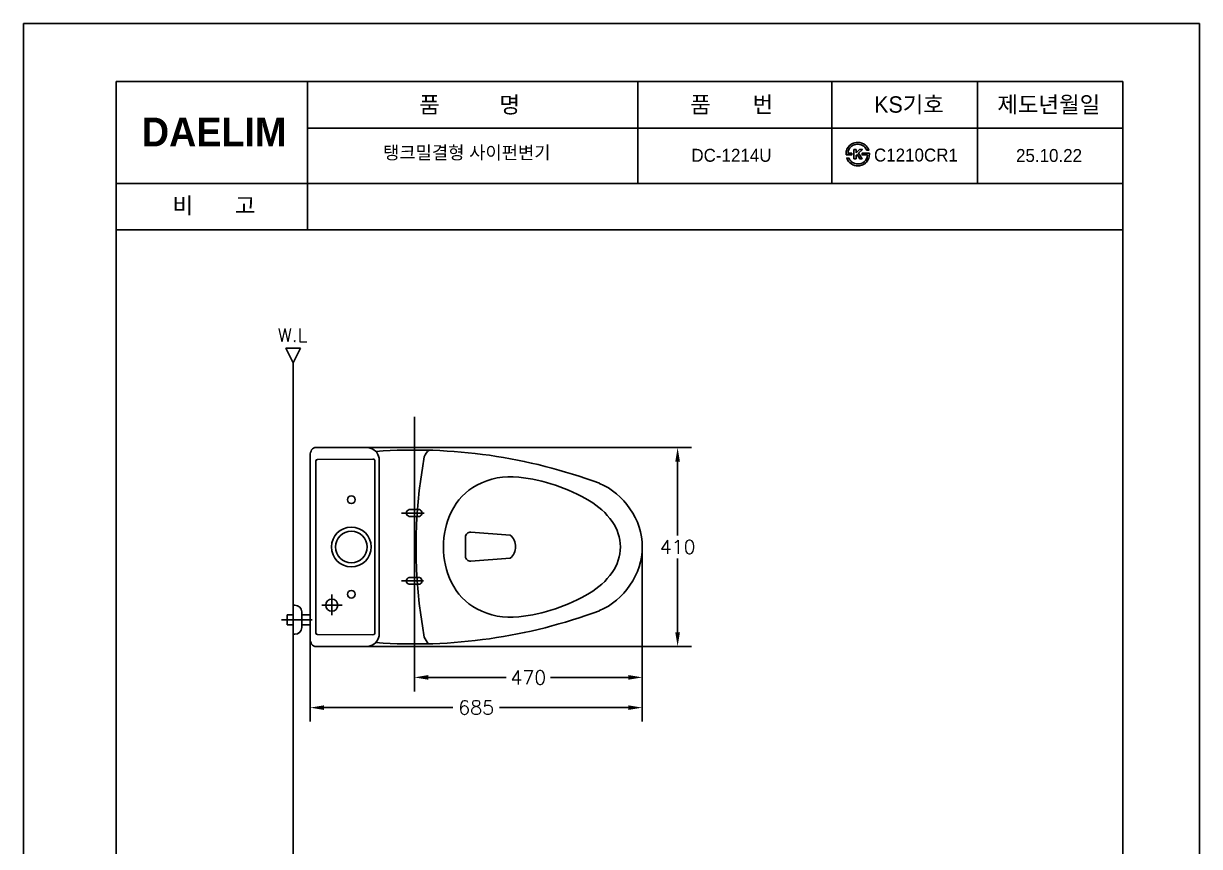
# Model space of a CAD drawing. Extents: x 69352 to 71778, y 58037 to 61467.
# Drawn here: x 69352 to 71778, y 59769 to 61467 of the extents above; entities that cross this region are included whole.
import ezdxf
from ezdxf.lldxf.tags import DXFTag

# ---------------------------------------------------------------- set-up
doc = ezdxf.new("R2010")
doc.units = 0
doc.header["$MEASUREMENT"] = 0
doc.layers.get('0').update_dxf_attribs({"linetype": 'CONTINUOUS'})
doc.layers.get('Defpoints').update_dxf_attribs({"linetype": 'CONTINUOUS'})
for name, color, linetype in [('CENTER', 1, 'CONTINUOUS'), ('Dim', 4, 'CONTINUOUS'), ('LAYER_02', 7, 'CONTINUOUS'), ('LINE', 7, 'CONTINUOUS'), ('MAIN', 7, 'CONTINUOUS'), ('POINT', 3, 'CONTINUOUS'), ('YA', 7, 'CONTINUOUS')]:
    doc.layers.add(name, color=color, linetype=linetype)
doc.styles.add('h', font='', dxfattribs={"height": 30})
doc.styles.get("Standard").update_dxf_attribs({"font": 'txt.shx', "bigfont": 'ghs.shx'})
doc.styles.add('스타일1', font='txt.shx', dxfattribs={"bigfont": 'ghs.shx'})
doc.styles.get('h').set_extended_font_data('Haansoft Batang')
tags = doc.linetypes.add('Amconstr', pattern=[9999, 9999, 0]).pattern_tags.tags
tags[6:7] = [DXFTag(74, 4), DXFTag(75, 0), DXFTag(340, '0'), DXFTag(46, 1.0), DXFTag(50, 0.0), DXFTag(44, 0.0), DXFTag(45, 0.0)]
tags[4:5] = [DXFTag(74, 4), DXFTag(75, 0), DXFTag(340, '0'), DXFTag(46, 1.0), DXFTag(50, 0.0), DXFTag(44, 0.0), DXFTag(45, 0.0)]
doc.dimstyles.get("Standard").update_dxf_attribs({"dimtxt": 0.18, "dimasz": 0.18, "dimexe": 0.18, "dimexo": 0.0625, "dimgap": 0.09, "dimtad": 0, "dimtih": 1, "dimtoh": 1, "dimdec": 4, "dimzin": 0, "dimdsep": 46, "dimtxsty": 'Standard', "dimcen": 0.09, "dimadec": 0, "dimazin": 0, "dimtfac": 1, "dimtdec": 4, "dimtofl": 0, "dimtmove": 0, "dimatfit": 0, "dimfxl": 0, "dimtolj": 1, "dimtzin": 0, "dimarcsym": 0})

# ---------------------------------------------------------------- blocks, each defined once
blk = doc.blocks.new('*D9')
at = {"layer": 'Defpoints', "color": 0}
for p in [(70628.5, 60387.2), (69943.5, 60207.1), (70628.5, 60055.8)]:
    blk.add_point(p, dxfattribs=at)
at = {"layer": 'Dim', "color": 0, "lineweight": -2}
for p, q in [((70628.5, 60377.2), (70628.5, 60027)), ((69943.5, 60197.1), (69943.5, 60027)), ((69972.3, 60055.8), (70238, 60055.8)), ((70599.7, 60055.8), (70334, 60055.8))]:
    blk.add_line(p, q, dxfattribs=at)
at = {"layer": 'Dim', "color": 0}
for points in [[(69972.3, 60060.6), (69972.3, 60051), (69943.5, 60055.8)], [(70599.7, 60060.6), (70599.7, 60051), (70628.5, 60055.8)]]:
    blk.add_solid(points, dxfattribs=at)
at = {"layer": 'Dim', "color": 0, "insert": (70286, 60055.8), "char_height": 35.2, "attachment_point": 5}
blk.add_mtext('\\A1;{\\H0.81818x;685}', dxfattribs=at)
blk = doc.blocks.new('*D10')
at = {"layer": 'Defpoints', "color": 0}
for p in [(70158.5, 60665.6), (70628.5, 60387.2), (70158.5, 60118.2)]:
    blk.add_point(p, dxfattribs=at)
at = {"layer": 'Dim', "color": 0, "lineweight": -2}
for p, q in [((70158.5, 60655.6), (70158.5, 60089.4)), ((70628.5, 60377.2), (70628.5, 60089.4)), ((70187.3, 60118.2), (70347.9, 60118.2)), ((70599.7, 60118.2), (70439.1, 60118.2))]:
    blk.add_line(p, q, dxfattribs=at)
at = {"layer": 'Dim', "color": 0}
for points in [[(70187.3, 60123), (70187.3, 60113.4), (70158.5, 60118.2)], [(70599.7, 60123), (70599.7, 60113.4), (70628.5, 60118.2)]]:
    blk.add_solid(points, dxfattribs=at)
at = {"layer": 'Dim', "color": 0, "insert": (70393.5, 60118.2), "char_height": 35.2, "attachment_point": 5}
blk.add_mtext('\\A1;{\\H0.81818x;470}', dxfattribs=at)
blk = doc.blocks.new('*D14')
at = {"layer": 'Defpoints', "color": 0}
for p in [(70008, 60592.2), (70008, 60182.2), (70701.5, 60182.2)]:
    blk.add_point(p, dxfattribs=at)
at = {"layer": 'Dim', "color": 0, "lineweight": -2}
for p, q in [((70018, 60592.2), (70730.3, 60592.2)), ((70701.5, 60563.4), (70701.5, 60411.2)), ((70701.5, 60211), (70701.5, 60363.2)), ((70018, 60182.2), (70730.3, 60182.2))]:
    blk.add_line(p, q, dxfattribs=at)
at = {"layer": 'Dim', "color": 0}
for points in [[(70696.7, 60563.4), (70706.3, 60563.4), (70701.5, 60592.2)], [(70696.7, 60211), (70706.3, 60211), (70701.5, 60182.2)]]:
    blk.add_solid(points, dxfattribs=at)
at = {"layer": 'Dim', "color": 0, "insert": (70701.5, 60387.2), "char_height": 28.8, "attachment_point": 5}
blk.add_mtext('\\A1;410', dxfattribs=at)

msp = doc.modelspace()

# ---------------------------------------------------------------- linework, layer by layer
for p, q in [((70264, 60407.7), (70264, 60367.9)), ((70356.1, 60411.7), (70274.7, 60417.6)), ((70356.1, 60363.9), (70274.7, 60357.9))]:
    msp.add_line(p, q)
for centre, radius, start, end in [((70274, 60407.7), 10, 85.7896, 180), ((70336, 60387.8), 31.2, 310.0544, 49.9456), ((70274, 60367.9), 10, 180, 274.2104)]:
    msp.add_arc(centre, radius, start, end)
at = {"layer": 'CENTER', "color": 0}
for p, q in [((69952.9, 60592.2), (70063, 60592.2)), ((70158.5, 60299.6), (70158.5, 60471.1)), ((70132.2, 60457.2), (70178.5, 60457.2)), ((70132.2, 60317.2), (70177.7, 60317.2)), ((69988.1, 60246.5), (69988.1, 60289)), ((70009.3, 60267.2), (69967.8, 60267.2)), ((69947.4, 60237.2), (69884.7, 60237.2)), ((69952.9, 60182.2), (70063, 60182.2))]:
    msp.add_line(p, q, dxfattribs=at)
at = {"layer": 'Dim', "color": 7}
msp.add_line((69908.5, 60767.1), (69908.5, 58858.4), dxfattribs=at)
at = {"layer": 'Dim', "color": 0}
for centre, radius, start, end in [((69955.5, 60581.9), 10.6, 104.0729, 162.8253), ((70055.1, 60554.3), 38.7, 52.5957, 78.2146), ((69955.5, 60192.4), 10.6, 197.1747, 255.9271), ((70055.1, 60220), 38.7, 281.7854, 307.4043)]:
    msp.add_arc(centre, radius, start, end, dxfattribs=at)
at = {"layer": 'LINE', "linetype": 'Amconstr'}
msp.add_line((71619.7, 58179.1), (71619.7, 61347.1), dxfattribs=at)
at = {"layer": 'MAIN', "color": 0}
for p, q in [((69943.5, 60573), (69943.5, 60202)), ((69943.5, 60573), (69943.5, 60201.4)), ((70085.9, 60204), (70085.9, 60570.4)), ((70147.7, 60464.2), (70168.9, 60464.2)), ((70168.9, 60450.2), (70147.7, 60450.2)), ((70168.9, 60324.2), (70147.7, 60324.2)), ((70147.7, 60310.2), (70168.9, 60310.2))]:
    msp.add_line(p, q, dxfattribs=at)
at = {"layer": 'MAIN'}
msp.add_line((70077.3, 60208.4), (70077.3, 60566), dxfattribs=at)
at = {"layer": 'MAIN', "color": 7}
for p, q in [((69912.3, 60267.2), (69908.3, 60267.2)), ((69926.3, 60253.2), (69926.3, 60221.2)), ((69908.3, 60247.4), (69896.3, 60247.4)), ((69896.3, 60226.9), (69896.3, 60247.4)), ((69908.3, 60226.9), (69896.3, 60226.9)), ((69943.3, 60247.4), (69926.3, 60247.4)), ((69943.5, 60226.9), (69926.3, 60226.9)), ((69912.3, 60207.2), (69908.3, 60207.2))]:
    msp.add_line(p, q, dxfattribs=at)
at = {"layer": 'MAIN', "color": 0}
msp.add_lwpolyline([(69923.5, 60797.1), (69893.5, 60797.1), (69908.5, 60767.1), (69923.5, 60797.1)], dxfattribs=at)
msp.add_lwpolyline([(70189.2, 60586.8, 0.147425), (70179, 60573.1, 0.091532), (70179, 60201.3, 0.007148), (70187.2, 60187.5)], format="xyb", dxfattribs=at)
for centre in [(70028.5, 60484.7), (70028.5, 60289.7)]:
    msp.add_circle(centre, 8, dxfattribs=at)
for centre, radius, start, end in [((69969.7, 60575.1), 26.3, 157.6539, 184.5326), ((70051.9, 60562.5), 35, 13.1, 40.1885), ((70159.6, 59499), 1088.2, 69.5308, 94.2317), ((70486.6, 60390.3), 138.9, 33.0698, 67.3512), ((70149.3, 60457.2), 7.18, 103.3903, 256.6097), ((70167.2, 60457.2), 7.18, 283.3912, 76.6088), ((70493.5, 60387.2), 135, 324.2389, 35.7611), ((70149.3, 60317.2), 7.18, 103.3903, 256.6097), ((70167.2, 60317.2), 7.18, 283.3912, 76.6088), ((70486.8, 60383.9), 138.7, 292.615, 326.9639), ((70159.6, 61275.3), 1088.2, 265.7683, 290.4692), ((69969.7, 60199.3), 26.3, 175.4674, 202.3461), ((70051.9, 60211.9), 35, 319.8115, 346.9)]:
    msp.add_arc(centre, radius, start, end, dxfattribs=at)
at = {"layer": 'MAIN', "color": 7}
for centre, start, end in [((69912.3, 60253.2), 0, 90), ((69912.3, 60221.2), 270, 360)]:
    msp.add_arc(centre, 14, start, end, dxfattribs=at)
at = {"layer": 'POINT', "color": 0}
for points in [[(70077.3, 60566.1), (70077.3, 60566.1, 0.3134), (70072.6, 60568.6), (69958.5, 60567.8, 0.41215), (69955.5, 60564.8), (69955.5, 60209.7, 0.41215), (69958.5, 60206.7), (70073.2, 60206, 0.221544), (70077.3, 60208.5)], [(70519.7, 60291.8, 0.103422), (70566.5, 60334.6, 0.322616), (70566.5, 60439.8, 0.103422), (70519.7, 60482.6, 0.106548), (70373.8, 60531.3, 0.14976), (70287.4, 60514.9, 0.161523), (70235.1, 60460.4, 0.226483), (70235.1, 60313.9, 0.161523), (70287.4, 60259.5, 0.14976), (70373.8, 60243.1, 0.106548), (70519.7, 60291.8)]]:
    msp.add_lwpolyline(points, format="xyb", dxfattribs=at)
for centre, radius in [((70028.5, 60387.2), 41), ((70028.5, 60387.2), 32.5), ((69988.1, 60267.2), 12.5)]:
    msp.add_circle(centre, radius, dxfattribs=at)
at = {"layer": 'YA', "color": 7}
for p, q in [((71619.7, 61347.1), (69543.7, 61347.1)), ((69543.7, 60276.9), (69543.7, 61347.1)), ((69938.2, 61041.1), (69938.2, 61347.1)), ((70619.7, 61136.7), (70619.7, 61346.7)), ((71019.7, 61136.7), (71019.7, 61346.7)), ((71019.7, 61136.7), (71019.7, 61346.7)), ((71319.7, 61136.7), (71319.7, 61346.7)), ((71319.7, 61136.7), (71319.7, 61346.7)), ((71619.7, 61251.1), (69938.2, 61251.1)), ((71619.7, 61251.1), (69938.2, 61251.1)), ((71619.7, 61137.1), (69543.7, 61137.1)), ((71619.7, 61041.1), (69543.7, 61041.1)), ((71619.7, 61041.1), (69543.7, 61041.1)), ((69543.7, 58179.1), (69543.7, 60276.9))]:
    msp.add_line(p, q, dxfattribs=at)
at = {"layer": 'YA', "color": 0}
msp.add_lwpolyline([(69352.4, 58036.6), (71777.9, 58036.6), (71777.9, 61466.9), (69352.4, 61466.9)], close=True, dxfattribs=at)
at = {"layer": 'YA', "color": 7}
msp.add_lwpolyline([(71069.6, 61200.3), (71076.8, 61206.9), (71082.6, 61206.9), (71074.5, 61199.4), (71082.1, 61188.1), (71077, 61188.1), (71071.7, 61196.7), (71069.6, 61194.9), (71069.6, 61188.1), (71065.1, 61188.1), (71065.1, 61207), (71069.6, 61207), (71069.6, 61200.3)], close=True, dxfattribs=at)
for points in [[(71048.9, 61195.8), (71048.7, 61199.1), (71049.1, 61202.2), (71050, 61205.3), (71050.9, 61208.4), (71052.4, 61211.2), (71054.4, 61213.5), (71056.4, 61216.1), (71058.9, 61218.1), (71061.9, 61219.5), (71065.1, 61221), (71068.7, 61221.7), (71072.7, 61221.8), (71078.9, 61221.7), (71084.1, 61220), (71088.3, 61216.7), (71091.7, 61214), (71094.3, 61210.4), (71096.1, 61205.9), (71096.1, 61205.9), (71091.5, 61205.9), (71091.5, 61205.9), (71090.5, 61208.7), (71088.6, 61211.3), (71085.6, 61213.7), (71082, 61216.6), (71077.8, 61218), (71073.1, 61218), (71067.5, 61218), (71062.9, 61216.3), (71059.2, 61213), (71055.4, 61209.5), (71053.3, 61205), (71053, 61199.3), (71053, 61199.3), (71060.8, 61199.3), (71060.8, 61199.3), (71060.8, 61199.3), (71060.8, 61195.8), (71060.8, 61195.8), (71060.8, 61195.8), (71048.9, 61195.8), (71048.9, 61195.8), (71048.9, 61195.8), (71048.9, 61195.8), (71048.9, 61195.8)], [(71097.2, 61199.3), (71097.3, 61195.8), (71096.8, 61192.4), (71095.7, 61189.2), (71094.6, 61186.1), (71093, 61183.3), (71090.9, 61180.9), (71088.7, 61178.6), (71086.2, 61176.7), (71083.4, 61175.5), (71080.4, 61174.1), (71077.3, 61173.4), (71074, 61173.4), (71068.6, 61173.4), (71063.9, 61174.7), (71059.9, 61177.3), (71055.6, 61180), (71052.3, 61184), (71050.2, 61189.3), (71050.2, 61189.3), (71054.7, 61189.3), (71054.7, 61189.3), (71056.5, 61185.8), (71058.6, 61183.1), (71061.1, 61181.2), (71064.7, 61178.4), (71069, 61177.1), (71074.1, 61177.3), (71078.5, 61177.3), (71082.5, 61178.8), (71086, 61181.6), (71090.2, 61185), (71092.5, 61189.8), (71093, 61195.8), (71093, 61195.8), (71081.9, 61195.8), (71081.9, 61195.8), (71081.9, 61195.8), (71081.9, 61199.3), (71081.9, 61199.3), (71081.9, 61199.3), (71097.2, 61199.3), (71097.2, 61199.3), (71097.2, 61199.3), (71097.2, 61199.3), (71097.2, 61199.3)]]:
    msp.add_open_spline(points, degree=3, knots=[0, 0, 0, 0, 1, 1, 1, 2, 2, 2, 3, 3, 3, 4, 4, 4, 5, 5, 5, 6, 6, 6, 7, 7, 7, 8, 8, 8, 9, 9, 9, 10, 10, 10, 11, 11, 11, 12, 12, 12, 13, 13, 13, 14, 14, 14, 15, 15, 15, 15], dxfattribs=at)

# ---------------------------------------------------------------- texts
at = {"layer": 'Dim', "color": 0, "char_height": 33.819, "attachment_point": 1, "style": '스타일1'}
for s, insert in [('{\\fGulim|b0|i0|c129|p50;품          명}', (70168.6, 61316.3)), ('{\\fGulim|b0|i0|c129|p50;품       번}', (70727.6, 61316.8)), ('{\\fGulim|b0|i0|c129|p50;KS기호}', (71106.9, 61316.8)), ('{\\fGulim|b0|i0|c129|p50;제도년월일}', (71361, 61316.8)), ('{\\fGulim|b0|i0|c129|p50;비       고}', (69659.7, 61108.5))]:
    msp.add_mtext(s, dxfattribs=dict(at, insert=insert))
at = {"layer": 'Dim', "color": 0, "char_height": 26.746, "attachment_point": 1, "style": '스타일1'}
for s, insert, width in [('{\\fGulim|b0|i0|c129|p50;탱크밀결형 사이펀변기}', (70094, 61214), 445.419), ('{\\fGulim|b0|i0|c129|p50;DC-1214U}', (70729.9, 61208.5), 168.306), ('{\\fGulim|b0|i0|c129|p50;C1210CR1}', (71106.5, 61209), 168.306), ('{\\fGulim|b0|i0|c129|p50;25.10.22}', (71399.5, 61208.1), 168.306)]:
    msp.add_mtext(s, dxfattribs=dict(at, insert=insert, width=width))
at = {"layer": 'LAYER_02', "color": 0}
msp.add_text('W.L', height=27.99, dxfattribs=at).set_placement((69876.9, 60810.2))
at = {"layer": 'YA', "color": 7, "insert": (69596.5, 61272.9), "char_height": 59.437, "width": 290.871, "attachment_point": 1, "style": 'h'}
msp.add_mtext('{\\fHYGraphic-Medium|b1|i0|c129|p18;DAELIM}', dxfattribs=at)

# ---------------------------------------------------------------- dimensions: what is measured, and where the dimension line sits
at = {"layer": 'Dim', "color": 0}
for base, p1, p2, picture, middle in [((70158.5, 60118.2), (70628.5, 60387.2), (70158.5, 60665.6), '*D10', (70393.5, 60118.2)), ((70628.5, 60055.8), (69943.5, 60207.1), (70628.5, 60387.2), '*D9', (70286, 60055.8))]:
    dim = msp.add_linear_dim(base=base, p1=p1, p2=p2, text='{\\H0.81818x;<>}', dimstyle='Standard', override={"dimscale": 160, "dimtxt": 0.22, "dimgap": 0.06, "dimdec": 0}, dxfattribs=at)
    dim.commit()
    dim.dimension.update_dxf_attribs({"geometry": picture, "text_midpoint": middle})
at = {"layer": 'Dim', "color": 7}
dim = msp.add_linear_dim(base=(70701.5, 60182.2), p1=(70008, 60592.2), p2=(70008, 60182.2), angle=90, dimstyle='Standard', override={"dimscale": 160, "dimgap": 0.06, "dimdec": 0, "dimatfit": 3, "dimarcsym": 1}, dxfattribs=at)
dim.commit()
dim.dimension.update_dxf_attribs({"geometry": '*D14', "text_midpoint": (70701.5, 60387.2), "dimtype": 160})

doc.saveas('drawing.dxf')
